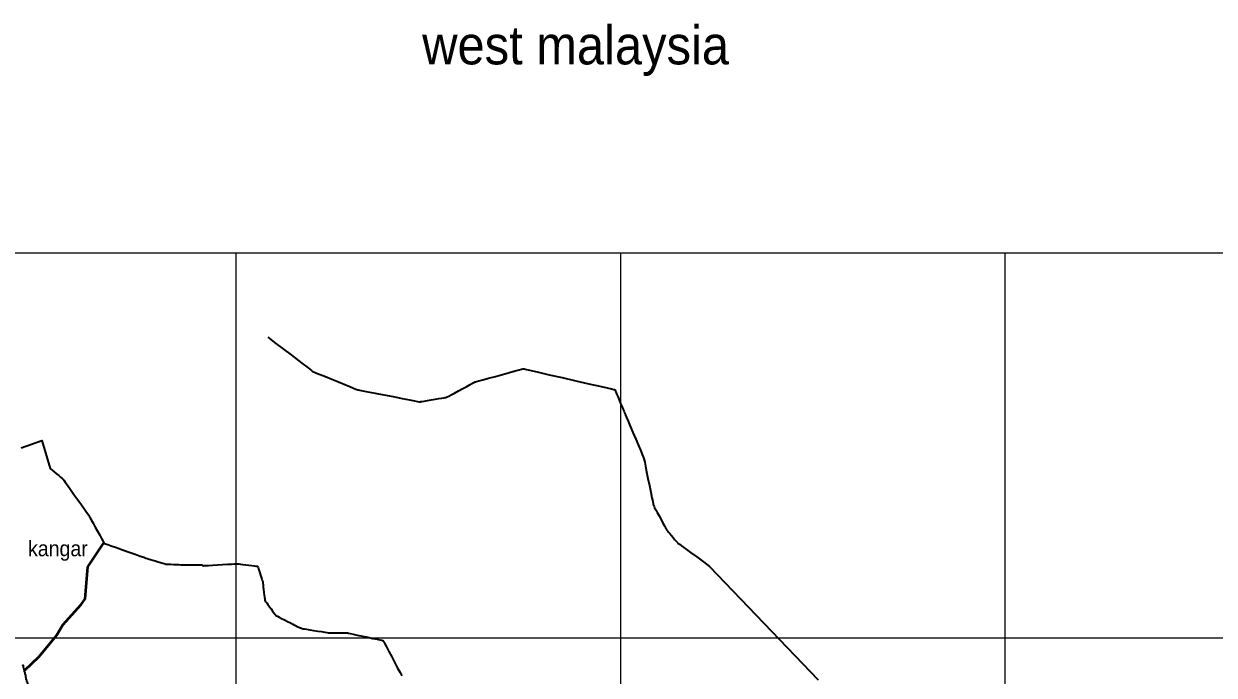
# Model space of a CAD drawing. Header units: metres. Extents: x -400 to 2000400, y -400 to 948520.
# Drawn here: x 244810 to 554320, y 690322 to 859508 of the extents above; entities that cross this region are included whole.
import ezdxf
from ezdxf.enums import TextEntityAlignment as Align

# ---------------------------------------------------------------- set-up
doc = ezdxf.new("R2010")
doc.units = ezdxf.units.M
doc.header["$LTSCALE"] = 1600
for name, color, linetype, lineweight in [('1', 7, 'Continuous', 25), ('2', 7, 'Continuous', 25), ('3', 7, 'Continuous', 13), ('30', 7, 'Continuous', 35), ('4', 7, 'Continuous', 25)]:
    doc.layers.add(name, color=color, linetype=linetype, lineweight=lineweight)

msp = doc.modelspace()

# ---------------------------------------------------------------- linework, layer by layer
at = {"layer": '1'}
for points in [[(244107, 749366), (249525, 751313), (251700, 743963), (252169, 743577), (252733, 743110), (253328, 742618), (253892, 742152), (254361, 741765), (254685, 741497), (254882, 741334), (254983, 741250), (255020, 741219), (255026, 741215), (255035, 741203), (255097, 741116), (255265, 740880), (255594, 740420), (256135, 739663), (256915, 738570), (257856, 737254), (258849, 735863), (259790, 734546), (260570, 733454), (261112, 732696), (261440, 732237), (261608, 732001), (261670, 731914), (261679, 731901), (261685, 731892), (261722, 731823), (261823, 731638), (262020, 731277), (262345, 730682), (262813, 729823), (263377, 728789), (263974, 727696), (264538, 726662), (265006, 725803)], [(265006, 725803), (265331, 725208), (265528, 724847), (265629, 724661), (265666, 724593), (265672, 724583), (265687, 724578), (265792, 724541), (266079, 724440), (266637, 724243), (267557, 723918), (268884, 723450), (270483, 722885), (272172, 722289), (273770, 721725), (275098, 721257), (276018, 720932), (276576, 720735), (276862, 720634), (276968, 720597), (276983, 720592), (276989, 720590), (277033, 720577), (277154, 720541), (277388, 720471), (277775, 720357), (278332, 720191), (279003, 719992), (279713, 719782), (280384, 719582), (280941, 719417), (281328, 719302), (281562, 719233), (281682, 719197), (281727, 719184), (281733, 719182), (281739, 719182), (281784, 719180), (281903, 719174), (282136, 719164), (282520, 719146), (283074, 719121), (283742, 719091), (284447, 719059), (285115, 719028), (285669, 719003), (286053, 718986), (286286, 718975), (286405, 718970), (286450, 718968), (286456, 718967), (286462, 718967), (286506, 718967), (286626, 718967), (286859, 718967), (287243, 718967), (287797, 718967), (288465, 718967), (289170, 718967), (289837, 718967), (290391, 718967), (290776, 718967), (291009, 718967), (291128, 718967), (291172, 718967), (291179, 718967), (291179, 718967), (291181, 718965), (291186, 718960), (291197, 718949), (291214, 718932), (291240, 718906), (291270, 718876), (291302, 718844), (291332, 718814), (291357, 718789), (291375, 718771), (291385, 718761), (291391, 718755), (291393, 718753), (291393, 718753), (291405, 718753), (291488, 718758), (291713, 718771), (292151, 718796), (292873, 718838), (293914, 718897), (295169, 718969), (296495, 719045), (297749, 719117), (298791, 719176), (299513, 719218), (299951, 719243), (300176, 719256), (300259, 719260), (300271, 719261), (300278, 719260), (300327, 719254), (300462, 719237), (300725, 719204), (301158, 719150)], [(301158, 719150), (301782, 719072), (302535, 718978), (303329, 718879), (304082, 718785), (304706, 718707), (305139, 718653), (305402, 718620), (305537, 718603), (305586, 718597), (305593, 718596), (305595, 718590), (305608, 718553), (305641, 718452), (305707, 718255), (305815, 717931), (305971, 717462), (306160, 716898), (306358, 716302), (306546, 715738), (306702, 715270), (306811, 714945), (306876, 714748), (306910, 714647), (306922, 714610), (306924, 714604), (306925, 714598), (306930, 714552), (306945, 714429), (306973, 714189), (307019, 713793), (307086, 713222), (307166, 712534), (307251, 711807), (307332, 711119), (307399, 710548), (307445, 710152), (307473, 709912), (307487, 709789), (307493, 709743), (307494, 709737), (307497, 709731), (307523, 709695), (307594, 709597), (307732, 709407), (307959, 709093), (308286, 708639), (308681, 708093), (309097, 707516), (309492, 706970), (309819, 706517), (310046, 706202), (310184, 706012), (310254, 705914), (310280, 705878), (310284, 705873), (310291, 705869), (310342, 705843), (310477, 705772), (310742, 705634), (311179, 705407), (311808, 705080), (312567, 704686), (313368, 704269), (314127, 703874), (314756, 703547), (315193, 703320), (315458, 703182), (315594, 703112), (315644, 703086), (315651, 703082), (315653, 703081), (315667, 703075), (315705, 703059), (315779, 703027), (315901, 702974), (316078, 702899), (316290, 702808), (316515, 702712), (316727, 702621), (316903, 702545), (317025, 702493), (317100, 702461), (317138, 702445), (317152, 702439), (317154, 702438), (317163, 702436), (317229, 702426), (317408, 702397), (317757, 702341), (318332, 702248), (319162, 702114), (320161, 701953), (321217, 701783), (322216, 701622), (323045, 701489), (323620, 701396), (323969, 701340), (324148, 701311), (324214, 701300), (324224, 701299)], [(324224, 701299), (324230, 701299), (324273, 701299), (324391, 701299), (324621, 701299), (325000, 701299), (325546, 701299), (326205, 701299), (326900, 701299), (327558, 701299), (328105, 701299), (328484, 701299), (328714, 701299), (328832, 701299), (328875, 701299), (328881, 701299), (328894, 701296), (328981, 701277), (329217, 701227), (329676, 701128), (330434, 700966), (331527, 700732), (332843, 700450), (334234, 700152), (335551, 699870), (336644, 699636), (337401, 699473), (337861, 699375), (338097, 699324), (338184, 699306), (338196, 699303), (338203, 699290), (338253, 699196), (338388, 698944), (338651, 698451), (339084, 697640), (339708, 696469), (340460, 695058), (341255, 693568), (342008, 692158), (342632, 690987), (343065, 690175)]]:
    msp.add_lwpolyline(points, dxfattribs=at)
msp.add_spline([(252681, 679529), (252681, 679673), (252681, 679818), (252536, 679818), (252536, 679963), (252536, 680107), (252536, 680252), (252536, 680397), (252536, 680541), (252392, 680541), (252392, 680686), (252392, 680831), (252247, 680975), (252247, 681120), (252102, 681264), (252102, 681409), (251958, 681698), (251813, 681843), (251669, 681988), (251524, 682132), (251379, 682277), (251379, 682422), (251235, 682566), (251090, 682711), (250946, 682855), (250801, 683000), (250657, 683145), (250512, 683434), (250367, 683579), (250223, 683723), (250078, 683868), (249934, 684013), (249789, 684157), (249645, 684302), (249500, 684591), (249355, 684736), (249211, 684880), (249066, 684880), (248777, 685025), (248632, 685170), (248488, 685170), (248199, 685314), (247910, 685459), (247765, 685604), (247620, 685748), (247476, 686037), (247187, 686182), (247042, 686327), (246897, 686471), (246897, 686761), (246753, 686905), (246608, 687050), (246464, 687195), (246319, 687339), (246175, 687484), (246175, 687628), (246030, 687773), (246030, 687918), (245885, 688062), (245885, 688207), (245741, 688352), (245741, 688496), (245596, 688641), (245596, 688786), (245596, 688930), (245596, 689075), (245452, 689219), (245452, 689509), (245452, 689653), (245307, 689798), (245307, 689943), (245307, 690087), (245307, 690232), (245307, 690376), (245163, 690521), (245163, 690666), (245163, 690810), (245163, 690955), (245018, 691244), (245018, 691389), (245018, 691534), (244873, 691678), (244873, 691823), (244873, 691967), (244729, 692257), (244729, 692401), (244729, 692546), (244729, 692691), (244729, 692835), (244584, 692835), (244584, 692980)], degree=3, dxfattribs=at)
at = {"layer": '3'}
for points in [[(100000, 800000), (200000, 800000), (300000, 800000), (400000, 800000), (500000, 800000), (600000, 800000), (700000, 800000), (800000, 800000)], [(300000, 100000), (300000, 200000), (300000, 300000), (300000, 400000), (300000, 500000), (300000, 600000), (300000, 700000), (300000, 800000)], [(400000, 100000), (400000, 200000), (400000, 300000), (400000, 400000), (400000, 500000), (400000, 600000), (400000, 700000), (400000, 800000)], [(500000, 100000), (500000, 200000), (500000, 300000), (500000, 400000), (500000, 500000), (500000, 600000), (500000, 700000), (500000, 800000)], [(100000, 700000), (200000, 700000), (300000, 700000), (400000, 700000), (500000, 700000), (600000, 700000), (700000, 700000), (800000, 700000)]]:
    msp.add_spline(points, degree=3, dxfattribs=at)
at = {"layer": '30'}
msp.add_lwpolyline([(245018, 691534), (248762, 695175), (253348, 700605), (254939, 703414), (259712, 708657), (260742, 710155), (261490, 718488), (265629, 724661)], dxfattribs=at)
at = {"layer": '4'}
for points in [[(308287, 778110), (310373, 776516), (314327, 773494), (317068, 771399), (318731, 770128), (319585, 769475), (319899, 769235), (319944, 769200), (319960, 769194), (320068, 769150), (320362, 769030), (320934, 768797), (321876, 768413), (323237, 767859), (324875, 767191), (326606, 766486), (328244, 765819), (329605, 765265), (330547, 764881), (331119, 764648), (331413, 764528), (331521, 764484), (331537, 764478), (331558, 764473), (331710, 764444), (332121, 764364), (332923, 764209), (334244, 763953), (336150, 763583), (338447, 763138), (340873, 762668), (343169, 762223), (345075, 761854), (346396, 761598), (347198, 761442), (347609, 761363), (347761, 761333), (347783, 761329), (347792, 761331), (347856, 761341), (348030, 761370), (348368, 761427), (348927, 761520), (349732, 761654), (350703, 761816), (351728, 761987), (352698, 762149), (353503, 762283), (354062, 762376), (354400, 762433), (354574, 762462), (354638, 762472), (354648, 762474), (354658, 762479), (354727, 762517), (354915, 762618), (355282, 762816), (355887, 763142), (356760, 763612), (357811, 764178), (358921, 764777), (359973, 765343), (360845, 765813), (361450, 766139), (361817, 766337), (362005, 766438), (362075, 766476), (362085, 766481), (362101, 766486), (362219, 766518), (362538, 766605), (363159, 766774), (364182, 767054), (365659, 767457), (367438, 767942), (369317, 768455), (371096, 768940), (372573, 769343), (373596, 769623), (374217, 769792), (374536, 769879), (374654, 769911), (374671, 769916)], [(374671, 769916), (374702, 769909), (374925, 769858), (375529, 769720), (376705, 769452), (378644, 769009), (381442, 768371), (384812, 767603), (388372, 766791), (391742, 766022), (394540, 765384), (396479, 764942), (397655, 764673), (398259, 764536), (398482, 764485), (398514, 764478), (398517, 764469), (398541, 764411), (398606, 764253), (398734, 763946), (398943, 763440), (399245, 762709), (399609, 761830), (399994, 760900), (400358, 760020), (400660, 759290), (400870, 758783), (400997, 758476), (401062, 758319), (401086, 758260), (401090, 758252), (401096, 758237), (401142, 758128), (401267, 757835), (401511, 757263), (401913, 756320), (402492, 754960), (403190, 753322), (403927, 751590), (404625, 749952), (405204, 748592), (405606, 747649), (405849, 747077), (405974, 746784), (406021, 746675), (406027, 746660), (406031, 746643), (406054, 746529), (406118, 746217), (406242, 745610), (406447, 744609), (406742, 743164), (407097, 741425), (407473, 739587), (407829, 737848), (408124, 736403), (408328, 735402), (408453, 734795), (408516, 734483), (408540, 734369), (408543, 734352), (408548, 734344), (408580, 734285), (408667, 734125), (408836, 733815), (409115, 733303), (409518, 732564), (410003, 731674), (410516, 730733), (411001, 729844), (411404, 729105), (411683, 728593), (411852, 728282), (411939, 728122), (411971, 728064), (411976, 728055), (411980, 728051), (412006, 728018), (412079, 727931), (412220, 727762), (412452, 727483), (412788, 727080), (413192, 726594), (413619, 726081), (414024, 725596), (414359, 725193), (414592, 724914), (414733, 724744), (414806, 724657), (414832, 724625), (414836, 724620), (414852, 724609), (414960, 724530), (415253, 724316), (415825, 723900), (416767, 723213), (418126, 722222), (419763, 721029), (421493, 719768), (423131, 718575), (451341, 689100)]]:
    msp.add_lwpolyline(points, dxfattribs=at)

# ---------------------------------------------------------------- texts
at = {"layer": '2', "width": 0.95}
msp.add_text('kangar', height=4000, dxfattribs=at).set_placement((253681, 721224), align=Align.CENTER)
at = {"layer": '4', "width": 0.95}
msp.add_text('west malaysia', height=10000, dxfattribs=at).set_placement((388289, 848976), align=Align.CENTER)

doc.saveas('drawing.dxf')
